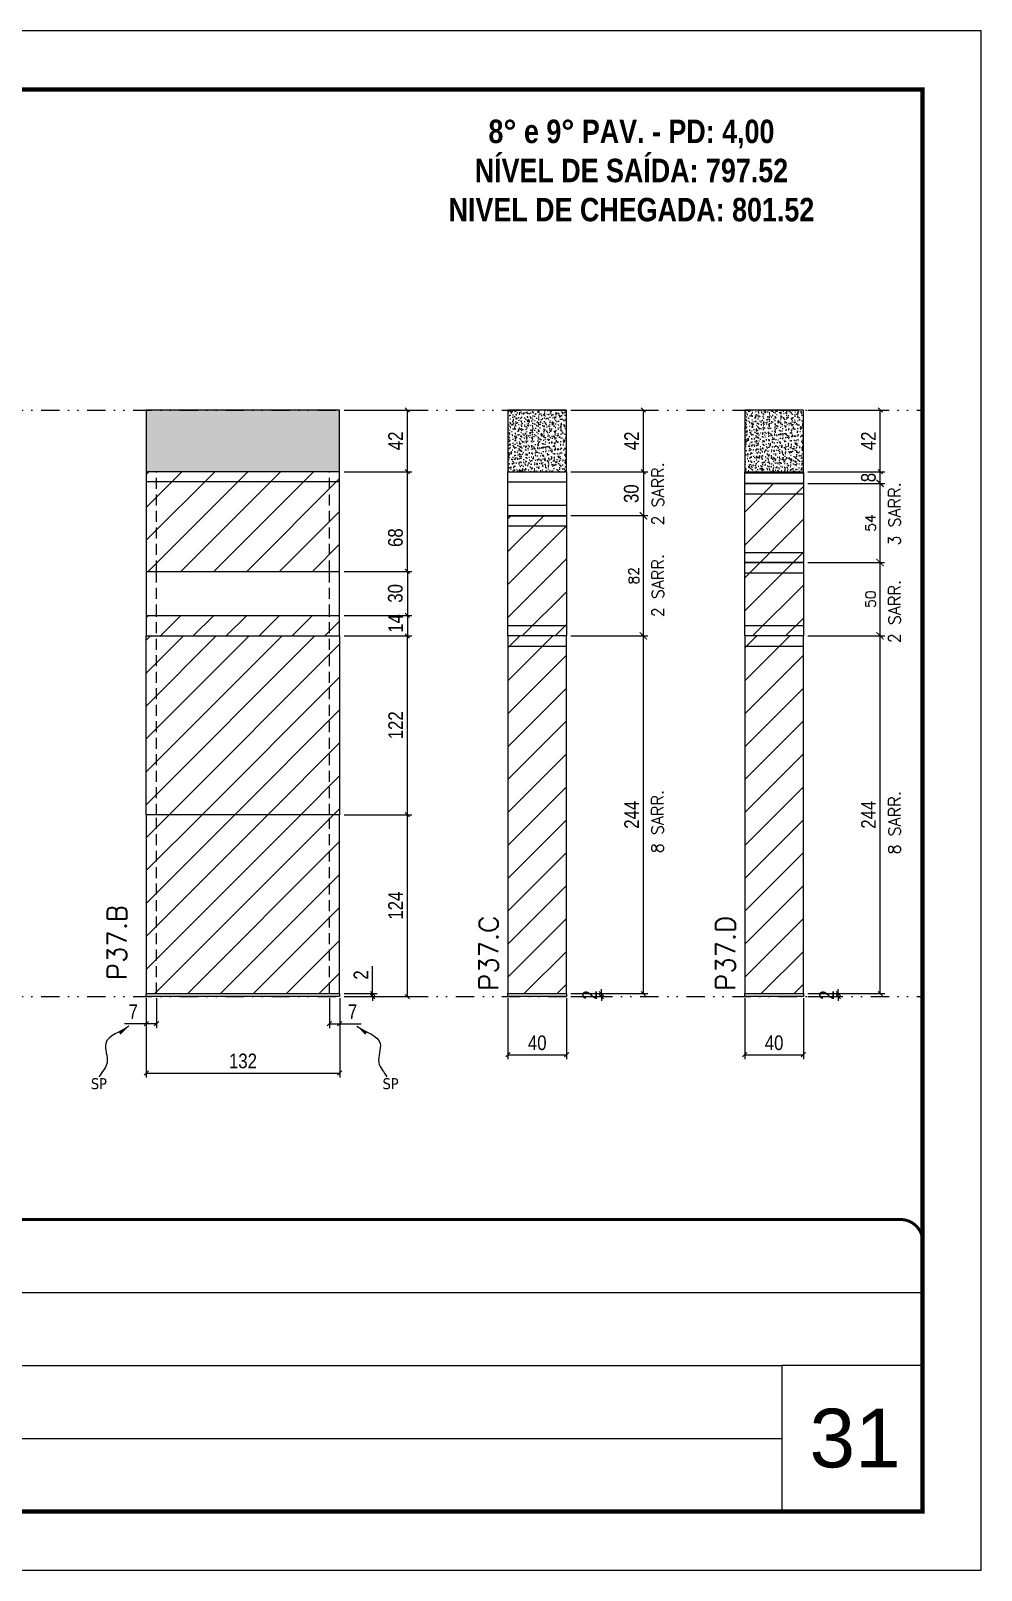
# Model space of a CAD drawing. Extents: x 28748 to 35002, y 14885 to 43501.
# Drawn here: x 32782 to 33430, y 34411 to 35461 of the extents above; entities that cross this region are included whole.
import ezdxf

# ---------------------------------------------------------------- set-up
doc = ezdxf.new("R2010")
doc.units = 0
for name, pattern in [('CONTINUO', [0]), ('DASHED', [0.75, 0.5, -0.25]), ('DIVIDE2', [0.625, 0.25, -0.125, 0, -0.125, 0, -0.125]), ('HIDDEN', [0.375, 0.25, -0.125])]:
    doc.linetypes.add(name, pattern=pattern)
for name, color, linetype, lineweight in [('CARIMBO', 255, 'Continuous', 9), ('Folhas', 255, 'Continuous', 9), ('Hachura', 251, 'Continuous', 9), ('SARRAFO DE PRESSAO', 251, 'DASHED', 9), ('Texto Seção', 7, 'Continuous', 15)]:
    doc.layers.add(name, color=color, linetype=linetype, lineweight=lineweight)
for name, color, linetype in [('COTA', 241, 'Continuous'), ('FUNDOS', 1, 'Continuous'), ('NOMENCLATURA', 7, 'Continuous'), ('Nível', 160, 'Continuous'), ('Painéis', 200, 'Continuous'), ('SARR_2.2x7', 40, 'Continuous'), ('Sarrafo de Pressão', 42, 'HIDDEN'), ('texto', 7, 'Continuous')]:
    doc.layers.add(name, color=color, linetype=linetype)
doc.styles.add('ARIAL', font='arial.ttf')
doc.styles.add('COTA TECNICA', font='techl___.ttf', dxfattribs={"height": 10})
doc.styles.add('COTA TECNICA-50', font='techl___.ttf', dxfattribs={"height": 10})
doc.styles.add('REGUA-120', font='ROMANS.shx', dxfattribs={"height": 15})
doc.styles.add('ROMANC', font='techb___.ttf', dxfattribs={"height": 2.5})
doc.styles.add('ROMANS', font='romans.shx')
doc.styles.get("Standard").update_dxf_attribs({"font": 'arial.ttf'})
doc.dimstyles.new('COTA PAINEL-50', dxfattribs={"dimtxt": 10, "dimasz": 3, "dimexe": 3, "dimexo": 3, "dimgap": 3, "dimtad": 1, "dimdec": 1, "dimzin": 12, "dimdsep": 46, "dimtxsty": 'COTA TECNICA-50', "dimblk1": 'OBLIQUE', "dimblk2": 'OBLIQUE', "dimsah": 1, "dimcen": 0.9, "dimclrd": 4, "dimclre": 4, "dimclrt": 240, "dimadec": 1, "dimazin": 3, "dimtfac": 1, "dimtdec": 1, "dimtmove": 0, "dimatfit": 3, "dimfxl": 1, "dimtolj": 1, "dimtzin": 12, "dimarcsym": 0})
doc.dimstyles.new('Cota Paínel', dxfattribs={"dimtxt": 7, "dimasz": 5, "dimexe": 3, "dimexo": 3, "dimgap": 3, "dimtad": 1, "dimdec": 1, "dimzin": 12, "dimdsep": 46, "dimtxsty": 'ROMANS', "dimblk": 'ARCHTICK', "dimcen": 0, "dimclrd": 4, "dimclre": 4, "dimclrt": 1, "dimadec": 1, "dimazin": 3, "dimtfac": 1, "dimtdec": 1, "dimtmove": 0, "dimatfit": 3, "dimldrblk": 'OBLIQUE', "dimfxl": 1, "dimtolj": 1, "dimtzin": 12, "dimarcsym": 0})
doc.dimstyles.new('PAINEL', dxfattribs={"dimtxt": 10, "dimasz": 3, "dimexe": 3, "dimexo": 3, "dimgap": 3, "dimtad": 1, "dimdec": 1, "dimzin": 12, "dimdsep": 46, "dimtxsty": 'COTA TECNICA', "dimblk1": 'OBLIQUE', "dimblk2": 'OBLIQUE', "dimsah": 1, "dimcen": 0.9, "dimclrd": 4, "dimclre": 4, "dimclrt": 240, "dimadec": 1, "dimazin": 3, "dimtfac": 1, "dimtdec": 1, "dimtmove": 0, "dimatfit": 3, "dimfxl": 1, "dimtolj": 1, "dimtzin": 12, "dimarcsym": 0})
doc.dimstyles.get("Standard").update_dxf_attribs({"dimtxt": 0.18, "dimasz": 0.18, "dimexe": 0.18, "dimexo": 0.0625, "dimgap": 0.09, "dimtad": 0, "dimtih": 1, "dimtoh": 1, "dimdec": 4, "dimzin": 0, "dimdsep": 46, "dimtxsty": 'Standard', "dimcen": 0.09, "dimadec": 0, "dimazin": 0, "dimtfac": 1, "dimtdec": 4, "dimtofl": 0, "dimtmove": 0, "dimatfit": 3, "dimfxl": 1, "dimtolj": 1, "dimtzin": 0, "dimarcsym": 0})
pattern_1 = [(45, (-98674.158, 2517.664), (-11.2253202, 11.2253202), [])]

# ---------------------------------------------------------------- blocks, each defined once
blk = doc.blocks.new('9999999999')
at = {"color": 30, "linetype": 'CONTINUO'}
for p, q in [((98564.6, 34379.6), (99584, 34379.6)), ((98564.6, 34329.8), (99488, 34329.8)), ((99584, 34329.8), (99488, 34329.8)), ((99488, 34329.8), (99488, 34230.2)), ((98564.6, 34280), (99488, 34280))]:
    blk.add_line(p, q, dxfattribs=at)
at = {"color": 30, "linetype": 'CONTINUO', "const_width": 2}
blk.add_lwpolyline([(99584, 34230.2), (99584, 34414.4, 0.414214), (99569, 34429.4), (98229, 34429.4, 0.414214), (98214, 34414.4), (98214, 34245.2, 0.414214), (98229, 34230.2), (99584, 34230.2)], format="xyb", dxfattribs=at)
at = {"layer": 'Folhas'}
blk.add_lwpolyline([(98139, 34190.2), (99624, 34190.2), (99624, 35240.2), (98139, 35240.2)], close=True, dxfattribs=at)
at = {"layer": 'Folhas', "color": 30, "const_width": 3}
blk.add_lwpolyline([(98214, 34230.2), (99584, 34230.2), (99584, 35200.2), (98214, 35200.2)], close=True, dxfattribs=at)
blk = doc.blocks.new('_Oblique')
at = {"color": 0, "linetype": 'ByBlock', "lineweight": -2}
blk.add_line((-0.5, -0.5), (0.5, 0.5), dxfattribs=at)
blk = doc.blocks.new('*D688')
at = {"layer": 'COTA', "color": 4, "lineweight": -2, "transparency": 16777216}
for p, q in [((33150.4, 35048), (33202.8, 35048)), ((33199.8, 34804), (33199.8, 35048)), ((33150.4, 34804), (33202.8, 34804))]:
    blk.add_line(p, q, dxfattribs=at)
at = {"layer": 'Defpoints', "color": 0, "transparency": 16777216}
for p in [(33147.4, 35048), (33199.8, 35048), (33147.4, 34804)]:
    blk.add_point(p, dxfattribs=at)
at = {"layer": 'COTA', "color": 4, "lineweight": -2, "transparency": 16777216, "xscale": 3, "yscale": 3, "zscale": 3}
for p, rotation in [((33199.8, 35048), 90), ((33199.8, 34804), 270)]:
    blk.add_blockref('_Oblique', p, dxfattribs=dict(at, rotation=rotation))
at = {"layer": 'COTA', "color": 240, "transparency": 16777216, "insert": (33191.8, 34926), "char_height": 10, "attachment_point": 5, "rotation": 90, "style": 'COTA TECNICA'}
blk.add_mtext('\\A1;244', dxfattribs=at)
blk = doc.blocks.new('*D689')
at = {"layer": 'COTA', "color": 4, "lineweight": -2, "transparency": 16777216}
for p, q in [((33150.4, 35202), (33202.8, 35202)), ((33199.8, 35160), (33199.8, 35202)), ((33150.4, 35160), (33202.8, 35160))]:
    blk.add_line(p, q, dxfattribs=at)
at = {"layer": 'Defpoints', "color": 0, "transparency": 16777216}
for p in [(33147.4, 35202), (33199.8, 35202), (33147.4, 35160)]:
    blk.add_point(p, dxfattribs=at)
at = {"layer": 'COTA', "color": 4, "lineweight": -2, "transparency": 16777216, "xscale": 3, "yscale": 3, "zscale": 3}
for p, rotation in [((33199.8, 35202), 90), ((33199.8, 35160), 270)]:
    blk.add_blockref('_Oblique', p, dxfattribs=dict(at, rotation=rotation))
at = {"layer": 'COTA', "color": 240, "transparency": 16777216, "insert": (33191.8, 35181), "char_height": 10, "attachment_point": 5, "rotation": 90, "style": 'COTA TECNICA'}
blk.add_mtext('\\A1;42', dxfattribs=at)
blk = doc.blocks.new('*D690')
at = {"layer": 'COTA', "color": 4, "lineweight": -2, "transparency": 16777216}
for p, q in [((33107.4, 34801), (33107.4, 34759.3)), ((33147.4, 34801), (33147.4, 34759.3)), ((33107.4, 34762.3), (33147.4, 34762.3))]:
    blk.add_line(p, q, dxfattribs=at)
at = {"layer": 'Defpoints', "color": 0, "transparency": 16777216}
for p in [(33107.4, 34804), (33147.4, 34804), (33147.4, 34762.3)]:
    blk.add_point(p, dxfattribs=at)
at = {"layer": 'COTA', "color": 4, "lineweight": -2, "transparency": 16777216, "xscale": 3, "yscale": 3, "zscale": 3, "rotation": 180}
blk.add_blockref('_Oblique', (33107.4, 34762.3), dxfattribs=at)
at = {"layer": 'COTA', "color": 4, "lineweight": -2, "transparency": 16777216, "xscale": 3, "yscale": 3, "zscale": 3}
blk.add_blockref('_Oblique', (33147.4, 34762.3), dxfattribs=at)
at = {"layer": 'COTA', "color": 240, "transparency": 16777216, "insert": (33127.4, 34770.4), "char_height": 10, "attachment_point": 5, "style": 'COTA TECNICA'}
blk.add_mtext('\\A1;40', dxfattribs=at)
blk = doc.blocks.new('*D691')
at = {"layer": 'COTA', "color": 4, "lineweight": -2, "transparency": 16777216}
for p, q in [((33150.4, 34804), (33174.2, 34804)), ((33150.4, 34802), (33174.2, 34802)), ((33171.2, 34804), (33171.2, 34807)), ((33171.2, 34802), (33171.2, 34804)), ((33171.2, 34802), (33171.2, 34799))]:
    blk.add_line(p, q, dxfattribs=at)
at = {"layer": 'Defpoints', "color": 0, "transparency": 16777216}
for p in [(33147.4, 34804), (33147.4, 34802), (33171.2, 34804)]:
    blk.add_point(p, dxfattribs=at)
at = {"layer": 'COTA', "color": 4, "lineweight": -2, "transparency": 16777216, "xscale": 3, "yscale": 3, "zscale": 3}
for p, rotation in [((33171.2, 34804), 270), ((33171.2, 34802), 90)]:
    blk.add_blockref('_Oblique', p, dxfattribs=dict(at, rotation=rotation))
at = {"layer": 'COTA', "color": 240, "transparency": 16777216, "insert": (33163.2, 34803), "char_height": 10, "attachment_point": 5, "rotation": 90, "style": 'COTA TECNICA-50'}
blk.add_mtext('\\A1;2', dxfattribs=at)
blk = doc.blocks.new('*D654')
at = {"layer": 'COTA', "color": 4, "lineweight": -2, "transparency": 16777216}
for p, q in [((32860.6, 34801), (32860.6, 34746.8)), ((32992.6, 34801), (32992.6, 34746.8)), ((32860.6, 34749.8), (32992.6, 34749.8))]:
    blk.add_line(p, q, dxfattribs=at)
at = {"layer": 'Defpoints', "color": 0, "transparency": 16777216}
for p in [(32860.6, 34804), (32992.6, 34804), (32992.6, 34749.8)]:
    blk.add_point(p, dxfattribs=at)
at = {"layer": 'COTA', "color": 4, "lineweight": -2, "transparency": 16777216, "xscale": 3, "yscale": 3, "zscale": 3, "rotation": 180}
blk.add_blockref('_Oblique', (32860.6, 34749.8), dxfattribs=at)
at = {"layer": 'COTA', "color": 4, "lineweight": -2, "transparency": 16777216, "xscale": 3, "yscale": 3, "zscale": 3}
blk.add_blockref('_Oblique', (32992.6, 34749.8), dxfattribs=at)
at = {"layer": 'COTA', "color": 240, "transparency": 16777216, "insert": (32926.6, 34758), "char_height": 10, "attachment_point": 5, "style": 'COTA TECNICA'}
blk.add_mtext('\\A1;132', dxfattribs=at)
blk = doc.blocks.new('*D655')
at = {"layer": 'COTA', "color": 4, "lineweight": -2, "transparency": 16777216}
for p, q in [((32995.6, 34926), (33041.8, 34926)), ((33038.8, 34802), (33038.8, 34926)), ((32995.6, 34802), (33041.8, 34802))]:
    blk.add_line(p, q, dxfattribs=at)
at = {"layer": 'Defpoints', "color": 0, "transparency": 16777216}
for p in [(32992.6, 34926), (33038.8, 34926), (32992.6, 34802)]:
    blk.add_point(p, dxfattribs=at)
at = {"layer": 'COTA', "color": 4, "lineweight": -2, "transparency": 16777216, "xscale": 3, "yscale": 3, "zscale": 3}
for p, rotation in [((33038.8, 34926), 90), ((33038.8, 34802), 270)]:
    blk.add_blockref('_Oblique', p, dxfattribs=dict(at, rotation=rotation))
at = {"layer": 'COTA', "color": 240, "transparency": 16777216, "insert": (33030.7, 34864), "char_height": 10, "attachment_point": 5, "rotation": 90, "style": 'COTA TECNICA-50'}
blk.add_mtext('\\A1;124', dxfattribs=at)
blk = doc.blocks.new('*D656')
at = {"layer": 'COTA', "color": 4, "lineweight": -2, "transparency": 16777216}
for p, q in [((33015.1, 34804), (33015.1, 34822.8)), ((32995.6, 34804), (33018.1, 34804)), ((32995.6, 34802), (33018.1, 34802)), ((33015.1, 34802), (33015.1, 34804)), ((33015.1, 34802), (33015.1, 34799))]:
    blk.add_line(p, q, dxfattribs=at)
at = {"layer": 'Defpoints', "color": 0, "transparency": 16777216}
for p in [(32992.6, 34804), (32992.6, 34802), (33015.1, 34802)]:
    blk.add_point(p, dxfattribs=at)
at = {"layer": 'COTA', "color": 4, "lineweight": -2, "transparency": 16777216, "xscale": 3, "yscale": 3, "zscale": 3}
for p, rotation in [((33015.1, 34804), 270), ((33015.1, 34802), 90)]:
    blk.add_blockref('_Oblique', p, dxfattribs=dict(at, rotation=rotation))
at = {"layer": 'COTA', "color": 240, "transparency": 16777216, "insert": (33007.1, 34816.7), "char_height": 10, "attachment_point": 5, "rotation": 90, "style": 'COTA TECNICA-50'}
blk.add_mtext('\\A1;2', dxfattribs=at)
blk = doc.blocks.new('*D657')
at = {"layer": 'COTA', "color": 4, "linetype": 'ByBlock', "lineweight": -2, "transparency": 16777216}
for p, q in [((32995.6, 35048), (33041.8, 35048)), ((33038.8, 34926), (33038.8, 35048)), ((32995.6, 34926), (33041.8, 34926))]:
    blk.add_line(p, q, dxfattribs=at)
at = {"layer": 'Defpoints', "color": 0, "linetype": 'ByBlock', "transparency": 16777216}
for p in [(32992.6, 35048), (33038.8, 35048), (32992.6, 34926)]:
    blk.add_point(p, dxfattribs=at)
at = {"layer": 'COTA', "color": 4, "linetype": 'ByBlock', "lineweight": -2, "transparency": 16777216, "xscale": 3, "yscale": 3, "zscale": 3}
for p, rotation in [((33038.8, 35048), 90), ((33038.8, 34926), 270)]:
    blk.add_blockref('_Oblique', p, dxfattribs=dict(at, rotation=rotation))
at = {"layer": 'COTA', "color": 240, "linetype": 'ByBlock', "transparency": 16777216, "insert": (33030.8, 34987), "char_height": 10, "attachment_point": 5, "rotation": 90, "style": 'COTA TECNICA'}
blk.add_mtext('\\A1;122', dxfattribs=at)
blk = doc.blocks.new('*D658')
at = {"layer": 'COTA', "color": 4, "lineweight": -2, "transparency": 16777216}
for p, q in [((32860.6, 34799), (32860.6, 34780.5)), ((32867.6, 34801), (32867.6, 34780.5)), ((32860.6, 34783.5), (32845.8, 34783.5)), ((32867.6, 34783.5), (32860.6, 34783.5))]:
    blk.add_line(p, q, dxfattribs=at)
at = {"layer": 'Defpoints', "color": 0, "transparency": 16777216}
for p in [(32860.6, 34802), (32867.6, 34804), (32860.6, 34783.5)]:
    blk.add_point(p, dxfattribs=at)
at = {"layer": 'COTA', "color": 4, "lineweight": -2, "transparency": 16777216, "xscale": 3, "yscale": 3, "zscale": 3, "rotation": 180}
blk.add_blockref('_Oblique', (32860.6, 34783.5), dxfattribs=at)
at = {"layer": 'COTA', "color": 4, "lineweight": -2, "transparency": 16777216, "xscale": 3, "yscale": 3, "zscale": 3}
blk.add_blockref('_Oblique', (32867.6, 34783.5), dxfattribs=at)
at = {"layer": 'COTA', "color": 240, "transparency": 16777216, "insert": (32851.7, 34791.6), "char_height": 10, "attachment_point": 5, "style": 'COTA TECNICA-50'}
blk.add_mtext('\\A1;7', dxfattribs=at)
blk = doc.blocks.new('*D659')
at = {"layer": 'COTA', "color": 4, "lineweight": -2, "transparency": 16777216}
for p, q in [((32985.6, 34801), (32985.6, 34780.5)), ((32992.6, 34799), (32992.6, 34780.5)), ((32985.6, 34783.5), (32992.6, 34783.5)), ((32992.6, 34783.5), (33007.3, 34783.5))]:
    blk.add_line(p, q, dxfattribs=at)
at = {"layer": 'Defpoints', "color": 0, "transparency": 16777216}
for p in [(32985.6, 34804), (32992.6, 34802), (32992.6, 34783.5)]:
    blk.add_point(p, dxfattribs=at)
at = {"layer": 'COTA', "color": 4, "lineweight": -2, "transparency": 16777216, "xscale": 3, "yscale": 3, "zscale": 3, "rotation": 180}
blk.add_blockref('_Oblique', (32985.6, 34783.5), dxfattribs=at)
at = {"layer": 'COTA', "color": 4, "lineweight": -2, "transparency": 16777216, "xscale": 3, "yscale": 3, "zscale": 3}
blk.add_blockref('_Oblique', (32992.6, 34783.5), dxfattribs=at)
at = {"layer": 'COTA', "color": 240, "transparency": 16777216, "insert": (33001.4, 34791.6), "char_height": 10, "attachment_point": 5, "style": 'COTA TECNICA-50'}
blk.add_mtext('\\A1;7', dxfattribs=at)
blk = doc.blocks.new('*D1628')
at = {"layer": 'Defpoints', "color": 0, "linetype": 'ByBlock', "transparency": 16777216}
for p in [(32992.6, 35160), (33038.8, 35160), (32992.6, 35092)]:
    blk.add_point(p, dxfattribs=at)
at = {"layer": 'FUNDOS', "color": 4, "linetype": 'ByBlock', "lineweight": -2, "transparency": 16777216}
for p, q in [((32995.6, 35160), (33041.8, 35160)), ((33038.8, 35092), (33038.8, 35160)), ((32995.6, 35092), (33041.8, 35092))]:
    blk.add_line(p, q, dxfattribs=at)
at = {"layer": 'FUNDOS', "color": 4, "linetype": 'ByBlock', "lineweight": -2, "transparency": 16777216, "xscale": 3, "yscale": 3, "zscale": 3}
for p, rotation in [((33038.8, 35160), 90), ((33038.8, 35092), 270)]:
    blk.add_blockref('_Oblique', p, dxfattribs=dict(at, rotation=rotation))
at = {"layer": 'FUNDOS', "color": 240, "linetype": 'ByBlock', "transparency": 16777216, "insert": (33030.7, 35115), "char_height": 10, "attachment_point": 5, "rotation": 90, "style": 'COTA TECNICA'}
blk.add_mtext('\\A1;68', dxfattribs=at)
blk = doc.blocks.new('*D660')
at = {"layer": 'COTA', "color": 4, "lineweight": -2, "transparency": 16777216}
for p, q in [((33312, 35048), (33364.5, 35048)), ((33361.5, 34804), (33361.5, 35048)), ((33312, 34804), (33364.5, 34804))]:
    blk.add_line(p, q, dxfattribs=at)
at = {"layer": 'Defpoints', "color": 0, "transparency": 16777216}
for p in [(33309, 35048), (33361.5, 35048), (33309, 34804)]:
    blk.add_point(p, dxfattribs=at)
at = {"layer": 'COTA', "color": 4, "lineweight": -2, "transparency": 16777216, "xscale": 3, "yscale": 3, "zscale": 3}
for p, rotation in [((33361.5, 35048), 90), ((33361.5, 34804), 270)]:
    blk.add_blockref('_Oblique', p, dxfattribs=dict(at, rotation=rotation))
at = {"layer": 'COTA', "color": 240, "transparency": 16777216, "insert": (33353.4, 34926), "char_height": 10, "attachment_point": 5, "rotation": 90, "style": 'COTA TECNICA'}
blk.add_mtext('\\A1;244', dxfattribs=at)
blk = doc.blocks.new('*D661')
at = {"layer": 'COTA', "color": 4, "lineweight": -2, "transparency": 16777216}
for p, q in [((33312, 35202), (33364.5, 35202)), ((33361.5, 35160), (33361.5, 35202)), ((33312, 35160), (33364.5, 35160))]:
    blk.add_line(p, q, dxfattribs=at)
at = {"layer": 'Defpoints', "color": 0, "transparency": 16777216}
for p in [(33309, 35202), (33361.5, 35202), (33309, 35160)]:
    blk.add_point(p, dxfattribs=at)
at = {"layer": 'COTA', "color": 4, "lineweight": -2, "transparency": 16777216, "xscale": 3, "yscale": 3, "zscale": 3}
for p, rotation in [((33361.5, 35202), 90), ((33361.5, 35160), 270)]:
    blk.add_blockref('_Oblique', p, dxfattribs=dict(at, rotation=rotation))
at = {"layer": 'COTA', "color": 240, "transparency": 16777216, "insert": (33353.4, 35181), "char_height": 10, "attachment_point": 5, "rotation": 90, "style": 'COTA TECNICA'}
blk.add_mtext('\\A1;42', dxfattribs=at)
blk = doc.blocks.new('*D662')
at = {"layer": 'COTA', "color": 4, "lineweight": -2, "transparency": 16777216}
for p, q in [((33269, 34801), (33269, 34759.3)), ((33309, 34801), (33309, 34759.3)), ((33269, 34762.3), (33309, 34762.3))]:
    blk.add_line(p, q, dxfattribs=at)
at = {"layer": 'Defpoints', "color": 0, "transparency": 16777216}
for p in [(33269, 34804), (33309, 34804), (33309, 34762.3)]:
    blk.add_point(p, dxfattribs=at)
at = {"layer": 'COTA', "color": 4, "lineweight": -2, "transparency": 16777216, "xscale": 3, "yscale": 3, "zscale": 3, "rotation": 180}
blk.add_blockref('_Oblique', (33269, 34762.3), dxfattribs=at)
at = {"layer": 'COTA', "color": 4, "lineweight": -2, "transparency": 16777216, "xscale": 3, "yscale": 3, "zscale": 3}
blk.add_blockref('_Oblique', (33309, 34762.3), dxfattribs=at)
at = {"layer": 'COTA', "color": 240, "transparency": 16777216, "insert": (33289, 34770.4), "char_height": 10, "attachment_point": 5, "style": 'COTA TECNICA'}
blk.add_mtext('\\A1;40', dxfattribs=at)
blk = doc.blocks.new('*D663')
at = {"layer": 'COTA', "color": 4, "lineweight": -2, "transparency": 16777216}
for p, q in [((33312, 34804), (33335.8, 34804)), ((33312, 34802), (33335.8, 34802)), ((33332.8, 34804), (33332.8, 34807)), ((33332.8, 34802), (33332.8, 34804)), ((33332.8, 34802), (33332.8, 34799))]:
    blk.add_line(p, q, dxfattribs=at)
at = {"layer": 'Defpoints', "color": 0, "transparency": 16777216}
for p in [(33309, 34804), (33309, 34802), (33332.8, 34804)]:
    blk.add_point(p, dxfattribs=at)
at = {"layer": 'COTA', "color": 4, "lineweight": -2, "transparency": 16777216, "xscale": 3, "yscale": 3, "zscale": 3}
for p, rotation in [((33332.8, 34804), 270), ((33332.8, 34802), 90)]:
    blk.add_blockref('_Oblique', p, dxfattribs=dict(at, rotation=rotation))
at = {"layer": 'COTA', "color": 240, "transparency": 16777216, "insert": (33324.8, 34803), "char_height": 10, "attachment_point": 5, "rotation": 90, "style": 'COTA TECNICA-50'}
blk.add_mtext('\\A1;2', dxfattribs=at)
blk = doc.blocks.new('_ArchTick')
at = {"color": 0, "linetype": 'ByBlock', "const_width": 0.15}
blk.add_lwpolyline([(-0.5, -0.5), (0.5, 0.5)], dxfattribs=at)
blk = doc.blocks.new('*D1629')
at = {"layer": 'COTA', "color": 4, "lineweight": -2, "transparency": 16777216}
for p, q in [((33312, 35098), (33364.3, 35098)), ((33361.3, 35048), (33361.3, 35098)), ((33312, 35048), (33364.3, 35048))]:
    blk.add_line(p, q, dxfattribs=at)
at = {"layer": 'Defpoints', "color": 0, "transparency": 16777216}
for p in [(33309, 35098), (33361.3, 35098), (33309, 35048)]:
    blk.add_point(p, dxfattribs=at)
at = {"layer": 'COTA', "color": 4, "lineweight": -2, "transparency": 16777216, "xscale": 5, "yscale": 5, "zscale": 5}
for p, rotation in [((33361.3, 35098), 90), ((33361.3, 35048), 270)]:
    blk.add_blockref('_ArchTick', p, dxfattribs=dict(at, rotation=rotation))
at = {"layer": 'COTA', "color": 1, "transparency": 16777216, "insert": (33354.8, 35073), "char_height": 7, "attachment_point": 5, "rotation": 90, "style": 'ROMANS'}
blk.add_mtext('\\A1;50', dxfattribs=at)
blk = doc.blocks.new('*D1630')
at = {"layer": 'COTA', "color": 4, "lineweight": -2, "transparency": 16777216}
for p, q in [((33150.4, 35130), (33202.8, 35130)), ((33199.8, 35048), (33199.8, 35130)), ((33150.4, 35048), (33202.8, 35048))]:
    blk.add_line(p, q, dxfattribs=at)
at = {"layer": 'Defpoints', "color": 0, "transparency": 16777216}
for p in [(33147.4, 35130), (33199.8, 35130), (33147.4, 35048)]:
    blk.add_point(p, dxfattribs=at)
at = {"layer": 'COTA', "color": 4, "lineweight": -2, "transparency": 16777216, "xscale": 5, "yscale": 5, "zscale": 5}
for p, rotation in [((33199.8, 35130), 90), ((33199.8, 35048), 270)]:
    blk.add_blockref('_ArchTick', p, dxfattribs=dict(at, rotation=rotation))
at = {"layer": 'COTA', "color": 1, "transparency": 16777216, "insert": (33193.3, 35089), "char_height": 7, "attachment_point": 5, "rotation": 90, "style": 'ROMANS'}
blk.add_mtext('\\A1;82', dxfattribs=at)
blk = doc.blocks.new('*D1396')
at = {"layer": 'COTA', "color": 4, "lineweight": -2, "transparency": 16777216}
for p, q in [((32995.6, 35202), (33041.8, 35202)), ((33038.8, 35160), (33038.8, 35202)), ((32995.6, 35160), (33041.8, 35160))]:
    blk.add_line(p, q, dxfattribs=at)
at = {"layer": 'Defpoints', "color": 0, "transparency": 16777216}
for p in [(32992.6, 35202), (33038.8, 35202), (32992.6, 35160)]:
    blk.add_point(p, dxfattribs=at)
at = {"layer": 'COTA', "color": 4, "lineweight": -2, "transparency": 16777216, "xscale": 3, "yscale": 3, "zscale": 3}
for p, rotation in [((33038.8, 35202), 90), ((33038.8, 35160), 270)]:
    blk.add_blockref('_Oblique', p, dxfattribs=dict(at, rotation=rotation))
at = {"layer": 'COTA', "color": 240, "transparency": 16777216, "insert": (33030.7, 35181), "char_height": 10, "attachment_point": 5, "rotation": 90, "style": 'COTA TECNICA'}
blk.add_mtext('\\A1;42', dxfattribs=at)
blk = doc.blocks.new('*D2246')
at = {"layer": 'COTA', "color": 4, "lineweight": -2, "transparency": 16777216}
for p, q in [((33312, 35152), (33364.3, 35152)), ((33361.3, 35098), (33361.3, 35152)), ((33312, 35098), (33364.3, 35098))]:
    blk.add_line(p, q, dxfattribs=at)
at = {"layer": 'Defpoints', "color": 0, "transparency": 16777216}
for p in [(33309, 35152), (33361.3, 35152), (33309, 35098)]:
    blk.add_point(p, dxfattribs=at)
at = {"layer": 'COTA', "color": 4, "lineweight": -2, "transparency": 16777216, "xscale": 5, "yscale": 5, "zscale": 5}
for p, rotation in [((33361.3, 35152), 90), ((33361.3, 35098), 270)]:
    blk.add_blockref('_ArchTick', p, dxfattribs=dict(at, rotation=rotation))
at = {"layer": 'COTA', "color": 1, "transparency": 16777216, "insert": (33354.8, 35125), "char_height": 7, "attachment_point": 5, "rotation": 90, "style": 'ROMANS'}
blk.add_mtext('\\A1;54', dxfattribs=at)
blk = doc.blocks.new('*D2425')
at = {"layer": 'COTA', "color": 4, "lineweight": -2, "transparency": 16777216}
for p, q in [((32995.6, 35092), (33041.8, 35092)), ((33038.8, 35092), (33038.8, 35062)), ((32995.6, 35062), (33041.8, 35062))]:
    blk.add_line(p, q, dxfattribs=at)
at = {"layer": 'Defpoints', "color": 0, "transparency": 16777216}
for p in [(32992.6, 35092), (32992.6, 35062), (33038.8, 35062)]:
    blk.add_point(p, dxfattribs=at)
at = {"layer": 'COTA', "color": 4, "lineweight": -2, "transparency": 16777216, "xscale": 3, "yscale": 3, "zscale": 3}
for p, rotation in [((33038.8, 35092), 90), ((33038.8, 35062), 270)]:
    blk.add_blockref('_Oblique', p, dxfattribs=dict(at, rotation=rotation))
at = {"layer": 'COTA', "color": 240, "transparency": 16777216, "insert": (33030.6, 35077), "char_height": 10, "attachment_point": 5, "rotation": 90, "style": 'COTA TECNICA'}
blk.add_mtext('\\A1;30', dxfattribs=at)
blk = doc.blocks.new('*D2586')
at = {"layer": 'COTA', "color": 4, "lineweight": -2, "transparency": 16777216}
for p, q in [((33312, 35160), (33364.5, 35160)), ((33361.5, 35152), (33361.5, 35160)), ((33312, 35152), (33364.5, 35152))]:
    blk.add_line(p, q, dxfattribs=at)
at = {"layer": 'Defpoints', "color": 0, "transparency": 16777216}
for p in [(33309, 35160), (33361.5, 35160), (33309, 35152)]:
    blk.add_point(p, dxfattribs=at)
at = {"layer": 'COTA', "color": 4, "lineweight": -2, "transparency": 16777216, "xscale": 3, "yscale": 3, "zscale": 3}
for p, rotation in [((33361.5, 35160), 90), ((33361.5, 35152), 270)]:
    blk.add_blockref('_Oblique', p, dxfattribs=dict(at, rotation=rotation))
at = {"layer": 'COTA', "color": 240, "transparency": 16777216, "insert": (33353.4, 35156), "char_height": 10, "attachment_point": 5, "rotation": 90, "style": 'COTA TECNICA'}
blk.add_mtext('\\A1;8', dxfattribs=at)
blk = doc.blocks.new('*D2587')
at = {"layer": 'COTA', "color": 4, "lineweight": -2, "transparency": 16777216}
for p, q in [((33150.4, 35160), (33202.8, 35160)), ((33199.8, 35160), (33199.8, 35130)), ((33150.4, 35130), (33202.8, 35130))]:
    blk.add_line(p, q, dxfattribs=at)
at = {"layer": 'Defpoints', "color": 0, "transparency": 16777216}
for p in [(33147.4, 35160), (33147.4, 35130), (33199.8, 35130)]:
    blk.add_point(p, dxfattribs=at)
at = {"layer": 'COTA', "color": 4, "lineweight": -2, "transparency": 16777216, "xscale": 3, "yscale": 3, "zscale": 3}
for p, rotation in [((33199.8, 35160), 90), ((33199.8, 35130), 270)]:
    blk.add_blockref('_Oblique', p, dxfattribs=dict(at, rotation=rotation))
at = {"layer": 'COTA', "color": 240, "transparency": 16777216, "insert": (33191.6, 35145), "char_height": 10, "attachment_point": 5, "rotation": 90, "style": 'COTA TECNICA'}
blk.add_mtext('\\A1;30', dxfattribs=at)
blk = doc.blocks.new('*D2588')
at = {"layer": 'COTA', "color": 4, "lineweight": -2, "transparency": 16777216}
for p, q in [((32995.6, 35062), (33041.8, 35062)), ((33038.8, 35062), (33038.8, 35048)), ((32995.6, 35048), (33041.8, 35048))]:
    blk.add_line(p, q, dxfattribs=at)
at = {"layer": 'Defpoints', "color": 0, "transparency": 16777216}
for p in [(32992.6, 35062), (32992.6, 35048), (33038.8, 35048)]:
    blk.add_point(p, dxfattribs=at)
at = {"layer": 'COTA', "color": 4, "lineweight": -2, "transparency": 16777216, "xscale": 3, "yscale": 3, "zscale": 3}
for p, rotation in [((33038.8, 35062), 90), ((33038.8, 35048), 270)]:
    blk.add_blockref('_Oblique', p, dxfattribs=dict(at, rotation=rotation))
at = {"layer": 'COTA', "color": 240, "transparency": 16777216, "insert": (33030.7, 35056.5), "char_height": 10, "attachment_point": 5, "rotation": 90, "style": 'COTA TECNICA'}
blk.add_mtext('\\A1;14', dxfattribs=at)

msp = doc.modelspace()

# ---------------------------------------------------------------- hatches: boundary and pattern name
at = {"layer": 'COTA', "linetype": 'ByBlock'}
h = msp.add_hatch(dxfattribs=at)
h.set_pattern_fill('AR-CONC', color=256, scale=0.03)
h.set_pattern_definition([(50, (0, 76), (5.46554007, -0.47817257), [0.5715, -6.2865]), (355, (0, 76), (-1.05730264, 5.73170536), [0.4572, -5.0292175]), (100.451445, (0.4555, 75.96), (4.4082374, 5.25353256), [0.48570026, -5.34270734]), (46.1842, (0, 77.524), (8.1323712, -1.2612698), [0.85725, -9.42975]), (96.635558, (0.678, 77.419), (7.122124, 7.4227837), [0.7285507, -8.0140682]), (351.184151, (0, 77.524), (7.122124, 7.4227837), [0.685799, -7.543792]), (21, (0.762, 77.143), (4.54843174, -3.06795595), [0.5715, -6.2865]), (326, (0.762, 77.143), (1.85406085, 5.525639), [0.4572, -5.0292]), (71.451445, (1.141, 76.8873), (6.4024926, 2.45768307), [0.48570026, -5.3426981]), (37.5, (0, 76), (0.0926581, 2.53665117), [0, -4.96824, 0, -5.1054, 0, -5.04825]), (7.5, (0, 76), (2.00458988, 3.00541724), [0, -2.91084, 0, -4.85394, 0, -1.92405]), (327.5, (-1.6993, 76), (4.067717855, -0.17186232), [0, -1.905, 0, -5.9436, 0, -7.8867]), (317.5, (-2.4613, 76), (4.44387544, 0.76279473), [0, -2.4765, 0, -3.94716, 0, -5.6007])])
h.paths.add_polyline_path([(32860.57, 35202), (32860.57, 35160), (32947.57, 35160), (32992.57, 35160), (32992.57, 35202)])
h = msp.add_hatch(dxfattribs=at)
h.set_pattern_fill('AR-CONC', color=256, scale=0.03)
h.set_pattern_definition([(50, (-98506.6753, 8357.739), (5.46554007, -0.47817257), [0.5715, -6.2865]), (355, (-98506.675, 8357.739), (-1.05730264, 5.73170536), [0.4572, -5.02921753]), (100.4514447, (-98506.22, 8357.6994), (4.40823741, 5.25353256), [0.48570026, -5.34270734]), (46.1842, (-98506.675, 8359.263), (8.13237123, -1.26126984), [0.85725, -9.42975]), (96.6355576, (-98505.9976, 8359.158), (7.122124, 7.42278374), [0.7285507, -8.01406824]), (351.184151, (-98506.675, 8359.263), (7.122124, 7.42278374), [0.685799, -7.54379196]), (21, (-98505.9133, 8358.882), (4.54843174, -3.06795595), [0.5715, -6.2865]), (326, (-98505.913, 8358.882), (1.85406085, 5.52563898), [0.4572, -5.0292]), (71.451445, (-98505.534, 8358.6265), (6.40249258, 2.45768307), [0.48570026, -5.34269813]), (37.5, (-98506.6753, 8357.7392), (0.092658098, 2.536651166), [0, -4.96824, 0, -5.1054, 0, -5.04825]), (7.5, (-98506.6753, 8357.7392), (2.004589875, 3.005417245), [0, -2.91084, 0, -4.85394, 0, -1.92405]), (327.5, (-98508.3745, 8357.7392), (4.067717855, -0.17186232), [0, -1.905, 0, -5.9436, 0, -7.8867]), (317.5, (-98509.1365, 8357.7392), (4.44387544, 0.76279473), [0, -2.4765, 0, -3.94716, 0, -5.6007])])
h.paths.add_polyline_path([(33107.35, 35159.98), (33147.35, 35159.98), (33147.35, 35202), (33107.35, 35202)])
h = msp.add_hatch(dxfattribs=at)
h.set_pattern_fill('AR-CONC', color=256, scale=0.03)
h.set_pattern_definition([(50, (-98345.019, 8366.739), (5.46554007, -0.47817257), [0.5715, -6.2865]), (355, (-98345.019, 8366.739), (-1.05730264, 5.73170536), [0.4572, -5.02921753]), (100.4514447, (-98344.564, 8366.6994), (4.40823741, 5.25353256), [0.48570026, -5.34270734]), (46.1842, (-98345.019, 8368.263), (8.13237123, -1.26126984), [0.85725, -9.42975]), (96.6355576, (-98344.3415, 8368.158), (7.122124, 7.42278374), [0.7285507, -8.01406824]), (351.184151, (-98345.019, 8368.263), (7.122124, 7.42278374), [0.685799, -7.54379196]), (21, (-98344.257, 8367.882), (4.54843174, -3.06795595), [0.5715, -6.2865]), (326, (-98344.257, 8367.882), (1.85406085, 5.52563898), [0.4572, -5.0292]), (71.451445, (-98343.878, 8367.6265), (6.40249258, 2.45768307), [0.48570026, -5.34269813]), (37.5, (-98345.0192, 8366.7392), (0.092658098, 2.536651166), [0, -4.96824, 0, -5.1054, 0, -5.04825]), (7.5, (-98345.0192, 8366.7392), (2.004589875, 3.005417245), [0, -2.91084, 0, -4.85394, 0, -1.92405]), (327.5, (-98346.7185, 8366.7392), (4.067717855, -0.17186232), [0, -1.905, 0, -5.9436, 0, -7.8867]), (317.5, (-98347.4805, 8366.7392), (4.44387544, 0.76279473), [0, -2.4765, 0, -3.94716, 0, -5.6007])])
h.paths.add_polyline_path([(33269.01, 35159.98), (33309.01, 35159.98), (33309.01, 35202), (33269.01, 35202)])
at = {"layer": 'Hachura'}
h = msp.add_hatch(dxfattribs=at)
h.set_pattern_fill('ANSI31', color=256, scale=5)
h.set_pattern_definition([(45, (0, 30), (-11.22532, 11.22532), [])])
h.paths.add_polyline_path([(32992.57, 35160), (32947.57, 35160), (32860.57, 35160), (32860.57, 35092), (32992.57, 35092)])
h = msp.add_hatch(dxfattribs=at)
h.set_pattern_fill('ANSI31', color=256, scale=5)
h.paths.add_polyline_path([(33309.01, 35151.98), (33269.01, 35151.98), (33269.01, 35097.98), (33309.01, 35097.98)])
h = msp.add_hatch(dxfattribs=at)
h.set_pattern_fill('ANSI31', color=256, scale=5)
h.paths.add_polyline_path([(33147.35, 35129.98), (33107.35, 35129.98), (33107.35, 35047.98), (33147.35, 35047.98)])
h = msp.add_hatch(dxfattribs=at)
h.set_pattern_fill('ANSI31', color=256, scale=5)
h.paths.add_polyline_path([(33309.01, 35097.98), (33269.01, 35097.98), (33269.01, 35047.98), (33309.01, 35047.98)])
h = msp.add_hatch(dxfattribs=at)
h.set_pattern_fill('ANSI31', color=256, scale=5)
h.paths.add_polyline_path([(32992.57, 35062), (32860.57, 35062), (32860.57, 35048), (32992.57, 35048)])
at = {"layer": 'Hachura', "linetype": 'ByBlock'}
h = msp.add_hatch(dxfattribs=at)
h.set_pattern_fill('ANSI31', color=256, scale=5)
h.set_pattern_definition(pattern_1)
h.paths.add_polyline_path([(32860.57, 35048), (32860.57, 34926), (32992.57, 34926), (32992.57, 35048)])
h = msp.add_hatch(dxfattribs=at)
h.set_pattern_fill('ANSI31', color=256, scale=5)
h.set_pattern_definition([(45, (-98713.926, 2517.664), (-11.2253202, 11.2253202), [])])
h.paths.add_polyline_path([(33147.35, 35047.98), (33107.35, 35047.98), (33107.35, 34804), (33147.35, 34804)])
h = msp.add_hatch(dxfattribs=at)
h.set_pattern_fill('ANSI31', color=256, scale=5)
h.set_pattern_definition([(45, (-98552.27, 2517.664), (-11.2253202, 11.2253202), [])])
h.paths.add_polyline_path([(33309.01, 35047.98), (33269.01, 35047.98), (33269.01, 34804), (33309.01, 34804)])
h = msp.add_hatch(dxfattribs=at)
h.set_pattern_fill('ANSI31', color=256, scale=5)
h.set_pattern_definition(pattern_1)
h.paths.add_polyline_path([(32992.57, 34926), (32860.57, 34926), (32860.57, 34804), (32992.57, 34804)])

# ---------------------------------------------------------------- linework, layer by layer
at = {"layer": 'COTA', "linetype": 'ByBlock'}
for p, q in [((32992.57, 35202), (32860.57, 35202)), ((32860.57, 35202), (32860.57, 35160)), ((32992.57, 35160), (32992.57, 35202))]:
    msp.add_line(p, q, dxfattribs=at)
for points in [[(33107.35, 35159.98), (33147.35, 35159.98), (33147.35, 35202), (33107.35, 35202)], [(33269.01, 35159.98), (33309.01, 35159.98), (33309.01, 35202), (33269.01, 35202)]]:
    msp.add_lwpolyline(points, close=True, dxfattribs=at)
at = {"layer": 'Nível', "color": 4, "linetype": 'DIVIDE2', "ltscale": 50}
for p, q in [((32380, 35202), (33390.34, 35202)), ((32380, 34802), (33390.34, 34802))]:
    msp.add_line(p, q, dxfattribs=at)
at = {"layer": 'Painéis'}
for p, q in [((32947.57, 35160), (32860.57, 35160)), ((32860.57, 35160), (32860.57, 35048)), ((32992.57, 35160), (32947.57, 35160)), ((32947.57, 35160), (32947.57, 35160)), ((32992.57, 35048), (32992.57, 35160)), ((33107.35, 35159.98), (33147.35, 35159.98)), ((33107.35, 35129.98), (33107.35, 35159.98)), ((33147.35, 35159.98), (33147.35, 35129.98)), ((33269.01, 35151.98), (33269.01, 35159.98)), ((33269.01, 35159.98), (33309.01, 35159.98)), ((33309.01, 35159.98), (33309.01, 35151.98)), ((33309.01, 35151.98), (33269.01, 35151.98)), ((33147.35, 35129.98), (33107.35, 35129.98)), ((32860.57, 35092), (32992.57, 35092)), ((32860.57, 35062), (32992.57, 35062)), ((32860.57, 35048), (32992.57, 35048)), ((33107.35, 34804), (33147.35, 34804)), ((33107.35, 34802), (33107.35, 34804)), ((33147.35, 34802), (33107.35, 34802)), ((33147.35, 34804), (33147.35, 34802)), ((33269.01, 34804), (33309.01, 34804)), ((33269.01, 34802), (33269.01, 34804)), ((33309.01, 34802), (33269.01, 34802)), ((33309.01, 34804), (33309.01, 34802))]:
    msp.add_line(p, q, dxfattribs=at)
for points in [[(33269.01, 35151.98), (33309.01, 35151.98), (33309.01, 35097.98), (33269.01, 35097.98)], [(33107.35, 35129.98), (33147.35, 35129.98), (33147.35, 35047.98), (33107.35, 35047.98)], [(33269.01, 35097.98), (33309.01, 35097.98), (33309.01, 35047.98), (33269.01, 35047.98)], [(32992.57, 34926), (32860.57, 34926), (32860.57, 35048), (32992.57, 35048)], [(33107.35, 34804), (33147.35, 34804), (33147.35, 35047.98), (33107.35, 35047.98)], [(33269.01, 34804), (33309.01, 34804), (33309.01, 35047.98), (33269.01, 35047.98)], [(32860.57, 34804), (32992.57, 34804), (32992.57, 34926), (32860.57, 34926)], [(32860.57, 34804), (32992.57, 34804), (32992.57, 34802), (32860.57, 34802)]]:
    msp.add_lwpolyline(points, close=True, dxfattribs=at)
at = {"layer": 'SARR_2.2x7'}
for p, q in [((33309.01, 35158.98), (33269.01, 35158.98)), ((32992.57, 35153), (32860.57, 35153)), ((33107.35, 35152.98), (33147.35, 35152.98)), ((33269.01, 35144.98), (33309.01, 35144.98)), ((33147.35, 35136.98), (33107.35, 35136.98)), ((33107.35, 35122.98), (33147.35, 35122.98)), ((33269.01, 35104.98), (33309.01, 35104.98)), ((33269.01, 35090.98), (33309.01, 35090.98)), ((33107.35, 35054.98), (33147.35, 35054.98)), ((33269.01, 35054.98), (33309.01, 35054.98)), ((33107.35, 35040.98), (33147.35, 35040.98)), ((33269.01, 35040.98), (33309.01, 35040.98))]:
    msp.add_line(p, q, dxfattribs=at)
at = {"layer": 'Sarrafo de Pressão', "ltscale": 30}
for p, q in [((32867.57, 35092), (32867.57, 35160)), ((32985.57, 35092), (32985.57, 35160)), ((32867.57, 35062), (32867.57, 35092)), ((32985.57, 35062), (32985.57, 35092)), ((32867.57, 34926), (32867.57, 35062)), ((32985.57, 34926), (32985.57, 35062)), ((32867.57, 34804), (32867.57, 34926)), ((32985.57, 34804), (32985.57, 34926))]:
    msp.add_line(p, q, dxfattribs=at)

# ---------------------------------------------------------------- block references
at = {"layer": 'SARRAFO DE PRESSAO', "color": 6, "linetype": 'ByBlock'}
msp.add_blockref('9999999999', (-66193.64, 220.51), dxfattribs=at)

# ---------------------------------------------------------------- texts
at = {"layer": 'CARIMBO', "style": 'ARIAL'}
msp.add_text('31', height=40, dxfattribs=at).set_placement((33313.2, 34480.86))
at = {"layer": 'NOMENCLATURA', "color": 2, "insert": (33191.67, 35426.78), "char_height": 16, "attachment_point": 2, "style": 'ROMANC'}
msp.add_mtext_dynamic_manual_height_columns('\\P8° e 9° PAV. - PD: 4,00\\PNÍVEL DE SAÍDA: 797.52\\PNIVEL DE CHEGADA: 801.52', width=300.2766, gutter_width=1, heights=[0], dxfattribs=at)
at = {"layer": 'texto', "color": 0, "char_height": 7.5, "attachment_point": 5}
for insert in [(32828.33, 34742.51), (33027.35, 34742.51)]:
    msp.add_mtext('{\\fTahoma|b0|i0|c0|p34;\\C4;SP}', dxfattribs=dict(at, insert=insert))
at = {"layer": 'Texto Seção', "linetype": 'Continuous', "style": 'ROMANS'}
for s, p in [('2 SARR.', (33213.67, 35123.27)), ('3 SARR.', (33375.18, 35109.58)), ('2 SARR.', (33213.67, 35060.71)), ('2 SARR.', (33375.18, 35043)), ('8 SARR.', (33213.47, 34899.74)), ('8 SARR.', (33375.18, 34898.92))]:
    msp.add_text(s, height=8, rotation=90, dxfattribs=at).set_placement(p)
at = {"layer": 'Texto Seção', "char_height": 13, "width": 285.3299, "attachment_point": 7, "rotation": 90, "style": 'REGUA-120'}
for s, insert in [('P37.B', (32847.1, 34813.25)), ('P37.C', (33100.7, 34805.93)), ('P37.D', (33262.36, 34805.93))]:
    msp.add_mtext(s, dxfattribs=dict(at, insert=insert))

# ---------------------------------------------------------------- dimensions: what is measured, and where the dimension line sits
at = {"layer": 'COTA'}
for base, p1, p2, picture, middle in [((33038.81, 35202), (32992.57, 35160), (32992.57, 35202), '*D1396', (33030.74, 35181)), ((33199.84, 35202), (33147.35, 35159.98), (33147.35, 35202), '*D689', (33191.77, 35180.99)), ((33361.5, 35202), (33309.01, 35159.98), (33309.01, 35202), '*D661', (33353.42, 35180.99)), ((33199.84, 35047.98), (33147.35, 34804), (33147.35, 35047.98), '*D688', (33191.77, 34925.99)), ((33361.5, 35047.98), (33309.01, 34804), (33309.01, 35047.98), '*D660', (33353.42, 34925.99))]:
    dim = msp.add_linear_dim(base=base, p1=p1, p2=p2, angle=90, dimstyle='PAINEL', override={"dimarcsym": 2}, dxfattribs=at)
    dim.commit()
    dim.dimension.update_dxf_attribs({"geometry": picture, "text_midpoint": middle})
for base, p1, p2, angle, dimstyle, picture, middle in [((33199.84, 35129.98), (33147.35, 35159.98), (33147.35, 35129.98), 90, 'PAINEL', '*D2587', (33191.62, 35144.98)), ((33361.34, 35151.98), (33309.01, 35097.98), (33309.01, 35151.98), 90, 'Cota Paínel', '*D2246', (33354.84, 35124.98)), ((33199.84, 35129.98), (33147.35, 35047.98), (33147.35, 35129.98), 90, 'Cota Paínel', '*D1630', (33193.34, 35088.98)), ((33361.34, 35097.98), (33309.01, 35047.98), (33309.01, 35097.98), 90, 'Cota Paínel', '*D1629', (33354.84, 35072.98)), ((33038.81, 34926), (32992.57, 34802), (32992.57, 34926), 90, 'COTA PAINEL-50', '*D655', (33030.74, 34864)), ((32860.57, 34783.49), (32867.57, 34804), (32860.57, 34802), 180, 'COTA PAINEL-50', '*D658', (32851.71, 34791.56))]:
    dim = msp.add_linear_dim(base=base, p1=p1, p2=p2, angle=angle, dimstyle=dimstyle, dxfattribs=at)
    dim.commit()
    dim.dimension.update_dxf_attribs({"geometry": picture, "text_midpoint": middle})
for base, p1, p2, dimstyle, picture, middle in [((33361.5, 35159.98), (33309.01, 35151.98), (33309.01, 35159.98), 'PAINEL', '*D2586', (33361.5, 35155.98)), ((33038.81, 35062), (32992.57, 35092), (32992.57, 35062), 'PAINEL', '*D2425', (33038.81, 35077)), ((33038.81, 35048), (32992.57, 35062), (32992.57, 35048), 'PAINEL', '*D2588', (33038.81, 35056.5)), ((33015.1, 34802), (32992.57, 34804), (32992.57, 34802), 'COTA PAINEL-50', '*D656', (33015.1, 34816.75)), ((33171.17, 34804), (33147.35, 34802), (33147.35, 34804), 'COTA PAINEL-50', '*D691', (33171.17, 34803)), ((33332.82, 34804), (33309.01, 34802), (33309.01, 34804), 'COTA PAINEL-50', '*D663', (33332.82, 34803))]:
    dim = msp.add_linear_dim(base=base, p1=p1, p2=p2, angle=90, dimstyle=dimstyle, dxfattribs=at)
    dim.commit()
    dim.dimension.update_dxf_attribs({"geometry": picture, "text_midpoint": middle, "dimtype": 160})
at = {"layer": 'COTA', "linetype": 'ByBlock'}
dim = msp.add_linear_dim(base=(33038.81, 35048), p1=(32992.57, 34926), p2=(32992.57, 35048), angle=90, dimstyle='PAINEL', dxfattribs=at)
dim.commit()
dim.dimension.update_dxf_attribs({"geometry": '*D657', "text_midpoint": (33030.75, 34987)})
at = {"layer": 'COTA'}
for base, p1, p2, picture, middle in [((32992.57, 34749.83), (32860.57, 34804), (32992.57, 34804), '*D654', (32926.57, 34758.05)), ((33147.35, 34762.27), (33107.35, 34804), (33147.35, 34804), '*D690', (33127.35, 34770.38)), ((33309.01, 34762.27), (33269.01, 34804), (33309.01, 34804), '*D662', (33289.01, 34770.38))]:
    dim = msp.add_linear_dim(base=base, p1=p1, p2=p2, dimstyle='PAINEL', override={"dimarcsym": 2}, dxfattribs=at)
    dim.commit()
    dim.dimension.update_dxf_attribs({"geometry": picture, "text_midpoint": middle})
dim = msp.add_linear_dim(base=(32992.57, 34783.49), p1=(32985.57, 34804), p2=(32992.57, 34802), dimstyle='COTA PAINEL-50', dxfattribs=at)
dim.commit()
dim.dimension.update_dxf_attribs({"geometry": '*D659', "text_midpoint": (33001.44, 34791.56)})
at = {"layer": 'FUNDOS', "linetype": 'ByBlock'}
dim = msp.add_linear_dim(base=(33038.81, 35160), p1=(32992.57, 35092), p2=(32992.57, 35160), angle=90, dimstyle='PAINEL', dxfattribs=at)
dim.commit()
dim.dimension.update_dxf_attribs({"geometry": '*D1628', "text_midpoint": (33038.81, 35115), "dimtype": 160})

# ---------------------------------------------------------------- leaders
at = {"layer": 'COTA', "path_type": 1}
for points in [[(32848.74, 34781.82), (32832.96, 34769.99), (32833.88, 34756.98), (32828.33, 34747.2)], [(33004.4, 34781.82), (33020.19, 34769.99), (33019.26, 34756.98), (33024.82, 34747.2)]]:
    msp.add_leader(points, dimstyle='Standard', override={"dimasz": 8}, dxfattribs=at)

doc.saveas('drawing.dxf')
